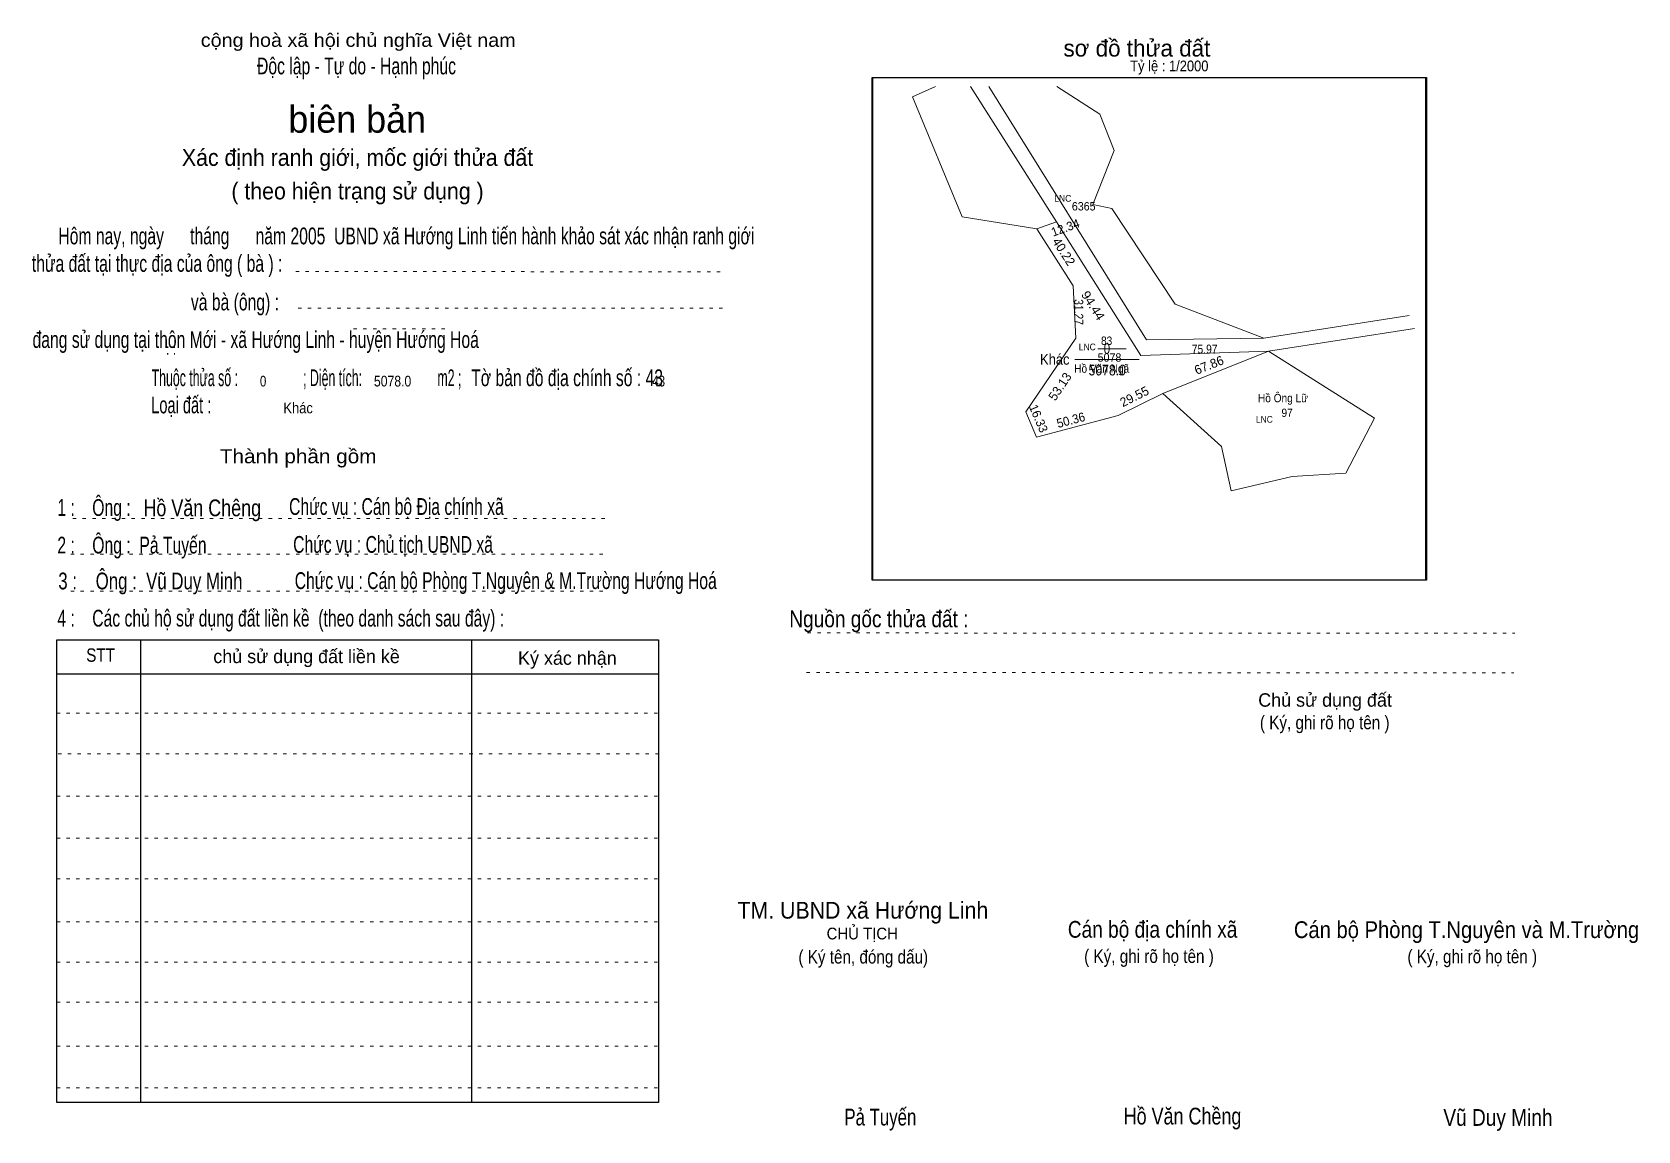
# Model space of a CAD drawing. Header units: centimetres. Extents: x -1.5 to 46.4, y -3.9 to 28.9.
import ezdxf
from ezdxf.enums import TextEntityAlignment as Align

# ---------------------------------------------------------------- set-up
doc = ezdxf.new("R2010")
doc.units = ezdxf.units.CM
doc.header["$LTSCALE"] = 0.16
doc.linetypes.add('DOTTED', pattern=[1.5, 0.3, -1.2])
for name, color, linetype, lineweight in [('15', 7, 'Continuous', 13), ('2', 7, 'Continuous', 25), ('22', 7, 'Continuous', 13), ('33', 7, 'Continuous', 13), ('5', 7, 'DOTTED', 13)]:
    doc.layers.add(name, color=color, linetype=linetype, lineweight=lineweight)
for name, color, linetype in [('16', 7, 'Continuous'), ('34', 7, 'Continuous'), ('51', 7, 'Continuous')]:
    doc.layers.add(name, color=color, linetype=linetype)

msp = doc.modelspace()

# ---------------------------------------------------------------- linework, layer by layer
at = {"layer": '15'}
msp.add_line((30.28, 19.42), (31.13, 19.42), dxfattribs=at)
at = {"layer": '2'}
msp.add_lwpolyline([(23.56, 27.52), (40.06, 27.52), (40.06, 12.52), (23.56, 12.52)], close=True, dxfattribs=at)
at = {"layer": '22'}
for p, q in [((29.05, 23.21), (26.49, 27.25)), ((28.47, 23), (29.05, 23.21)), ((35.23, 19.74), (39.57, 20.42)), ((35.37, 19.35), (39.73, 20.03)), ((35.37, 19.35), (32.22, 18.09))]:
    msp.add_line(p, q, dxfattribs=at)
for points in [[(28.47, 23), (26.24, 23.36), (24.76, 26.94), (25.44, 27.25)], [(35.23, 19.74), (31.74, 19.69), (27.03, 27.25)], [(29.06, 27.25), (30.34, 26.42), (30.77, 25.34), (30.14, 23.73), (30.7, 23.61), (32.59, 20.76), (35.23, 19.74)], [(32.22, 18.09), (30.89, 17.43), (28.46, 16.79), (28.14, 17.54), (29.63, 19.74), (29.55, 21.3), (28.47, 23)], [(35.37, 19.35), (31.57, 19.22), (29.05, 23.21)], [(35.37, 19.35), (38.53, 17.36), (37.68, 15.72), (36.08, 15.62), (34.26, 15.19), (33.97, 16.51), (32.22, 18.09)]]:
    msp.add_lwpolyline(points, dxfattribs=at)
msp.add_lwpolyline([(35.37, 19.35), (31.57, 19.22), (29.05, 23.21), (28.47, 23), (29.55, 21.3), (29.63, 19.74), (28.14, 17.54), (28.46, 16.79), (30.89, 17.43), (32.22, 18.09)], close=True, dxfattribs=at)
at = {"layer": '33'}
msp.add_line((29.6, 19.11), (31.52, 19.11), dxfattribs=at)
at = {"layer": '5'}
for p, q in [((6.37, 21.73), (19.21, 21.72)), ((6.44, 20.64), (19.25, 20.64)), ((8.09, 20.02), (10.86, 20.02)), ((-0.28, 14.36), (15.72, 14.36)), ((-0.34, 13.3), (15.66, 13.3)), ((-0.34, 12.2), (15.66, 12.2)), ((21.63, 10.95), (42.72, 10.94)), ((21.6, 9.77), (42.69, 9.76)), ((-0.76, 8.56), (17.18, 8.56)), ((-0.72, 7.34), (17.22, 7.34)), ((-0.76, 6.08), (17.18, 6.08)), ((-0.76, 4.83), (17.18, 4.83)), ((-0.76, 3.62), (17.18, 3.62)), ((-0.76, 2.33), (17.18, 2.33)), ((-0.76, 1.13), (17.18, 1.13)), ((-0.76, -0.06), (17.18, -0.06)), ((-0.76, -1.37), (17.18, -1.37)), ((-0.76, -2.62), (17.18, -2.62))]:
    msp.add_line(p, q, dxfattribs=at)
at = {"layer": '5', "linetype": 'Continuous', "lineweight": 25}
for p, q in [((1.74, 10.74), (1.74, -3.05)), ((11.61, 10.74), (11.61, -3.05)), ((-0.76, 9.73), (17.18, 9.73))]:
    msp.add_line(p, q, dxfattribs=at)
for points in [[(23.58, 27.52), (40.08, 27.52), (40.08, 12.52), (23.58, 12.52)], [(-0.76, 10.74), (17.18, 10.74), (17.18, -3.05), (-0.76, -3.05)]]:
    msp.add_lwpolyline(points, close=True, dxfattribs=at)

# ---------------------------------------------------------------- texts
at = {"layer": '15'}
for s, width, p in [('6365', 0.95, (29.51, 23.55)), ('83', 0.9, (30.38, 19.54)), ('5078', 0.95, (30.28, 19.04)), ('97', 0.9, (35.76, 17.39))]:
    msp.add_text(s, height=0.25, dxfattribs=dict(at, width=width)).set_placement(p)
at = {"layer": '16', "width": 0.9}
for s, p in [('Hồ Văn Ngã', (30.4, 18.71)), ('Hồ Ông Lữ', (35.805, 17.83))]:
    msp.add_text(s, height=0.25, dxfattribs=at).set_placement(p, align=Align.CENTER)
at = {"layer": '22', "width": 0.95}
for p in [(29.24, 23.81), (29.97, 19.38), (35.25, 17.22)]:
    msp.add_text('LNC', height=0.2, dxfattribs=at).set_placement(p, align=Align.CENTER)
at = {"layer": '33', "width": 0.9}
msp.add_text('Khác', height=0.32, dxfattribs=at).set_placement((29.44, 18.95), align=Align.RIGHT)
at = {"layer": '33'}
for s, width, p in [('0', 0.8, (30.555, 19.27)), ('5078.0', 0.85, (30.565, 18.63))]:
    msp.add_text(s, height=0.32, dxfattribs=dict(at, width=width)).set_placement(p, align=Align.CENTER)
at = {"layer": '34'}
for s, width, p in [(': : ', 0.85, (2.5, 19.25)), ('0', 0.8, (5.3, 18.3)), ('5078.0', 0.85, (8.7, 18.3)), ('43', 0.8, (17, 18.3)), ('Khác', 0.9, (6, 17.5))]:
    msp.add_text(s, height=0.32, dxfattribs=dict(at, width=width)).set_placement(p)
at = {"layer": '5'}
for s, height, width, p in [('cộng hoà xã hội chủ nghĩa Việt nam', 0.4, 1.1, (8.23, 28.43)), ('Độc lập - Tự do - Hạnh phúc', 0.5, 0.7, (8.18, 27.61)), ('Xác định ranh giới, mốc giới thửa đất', 0.5, 0.95, (8.21, 24.88)), ('( theo hiện trạng sử dụng )', 0.5, 0.95, (8.21, 23.88)), ('Thành phần gồm', 0.42, 1.1, (6.44, 16.01)), ('Hồ Văn Chêng', 0.5, 0.8, (3.58, 14.43)), ('Chức vụ : Cán bộ Địa chính xã', 0.5, 0.7, (9.37, 14.47)), ('Chức vụ : Chủ tịch UBND xã', 0.5, 0.7, (9.27, 13.34)), ('Chức vụ : Cán bộ Phòng T.Nguyên & M.Trường Hướng Hoá', 0.5, 0.7, (12.63, 12.26)), ('    Nguồn gốc thửa đất :', 0.5, 0.85, (23.44, 11.12)), ('( Ký, ghi rõ họ tên )', 0.4, 0.85, (37.05, 8.08)), ('CHỦ TỊCH', 0.35, 0.95, (23.26, 1.81)), ('( Ký tên, đóng dấu)', 0.4, 0.85, (23.29, 1.09)), ('( Ký, ghi rõ họ tên )', 0.4, 0.85, (31.81, 1.11)), ('( Ký, ghi rõ họ tên )', 0.4, 0.85, (41.45, 1.1)), ('Pả Tuyến', 0.5, 0.75, (23.8, -3.74)), ('Hồ Văn Chềng', 0.5, 0.8, (32.81, -3.71)), ('Vũ Duy Minh', 0.5, 0.85, (42.215, -3.75))]:
    msp.add_text(s, height=height, dxfattribs=dict(at, width=width)).set_placement(p, align=Align.CENTER)
msp.add_text('sơ đồ thửa đất', height=0.5, dxfattribs=at).set_placement((29.26, 28.14))
for s, height, p in [('biên bản', 0.8, (8.2, 25.87)), ('      chủ sử dụng đất liền kề', 0.4, (6.245, 10.05)), ('   Ký xác nhận', 0.4, (14.245, 10)), ('Chủ sử dụng đất', 0.4, (37.06, 8.75))]:
    msp.add_text(s, height=height, dxfattribs=at).set_placement(p, align=Align.CENTER)
for s, height, width, p in [('   Hôm nay, ngày      tháng      năm 2005  UBND xã Hướng Linh tiến hành khảo sát xác nhận ranh giới ', 0.5, 0.7, (-1.1, 22.54)), ('thửa đất tại thực địa của ông ( bà ) :                                       ', 0.5, 0.7, (-1.5, 21.72)), ('                                     và bà (ông) :', 0.5, 0.7, (-1.57, 20.57)), (' đang sử dụng tại thôn Mới - xã Hướng Linh - huyện Hướng Hoá', 0.5, 0.7, (-1.61, 19.45)), ('Thuộc thửa số :                   ; Diện tích:                      m2 ;                                            ', 0.5, 0.55, (2.07, 18.31)), ('Tờ bản đồ địa chính số : 43', 0.5, 0.7, (11.6, 18.31)), ('Loại đất :  ', 0.5, 0.65, (2.06, 17.5)), ('    1 :    Ông :                                                        ', 0.5, 0.7, (-1.26, 14.44)), ('    2 :    Ông :  Pả Tuyến', 0.5, 0.7, (-1.26, 13.32)), ('    3 :    Ông :  Vũ Duy Minh', 0.5, 0.75, (-1.27, 12.25)), ('    4 :    Các chủ hộ sử dụng đất liền kề  (theo danh sách sau đây) :', 0.5, 0.7, (-1.26, 11.14)), ('STT', 0.4, 0.85, (0.12, 10.09)), ('TM. UBND xã Hướng Linh', 0.5, 0.95, (19.54, 2.43)), ('Cán bộ địa chính xã  ', 0.5, 0.85, (29.39, 1.86)), ('Cán bộ Phòng T.Nguyên và M.Trường', 0.5, 0.9, (36.13, 1.85))]:
    msp.add_text(s, height=height, dxfattribs=dict(at, width=width)).set_placement(p)
at = {"layer": '51', "width": 0.9}
msp.add_text('Tỷ lệ : 1/2000', height=0.32, dxfattribs=at).set_placement((31.25, 27.7))
at = {"layer": '51'}
for s, height, rotation, p in [('12.34', 0.26, 19.947, (29.3607, 22.9154)), ('40.22', 0.27, 302.501, (29.1564, 22.2475)), ('67.86', 0.27, 21.681, (33.6501, 18.813)), ('53.13', 0.27, 55.948, (29.2666, 18.2244)), ('29.55', 0.27, 26.4, (31.435, 17.881)), ('16.33', 0.26, 293.111, (28.3981, 17.296))]:
    msp.add_text(s, height=height, rotation=rotation, dxfattribs=at).set_placement(p, align=Align.CENTER)
for s, rotation, width, p in [('94.44', 302.332, 1.05, (30.0281, 20.6422)), ('31.27', 270, 0.85, (29.58, 20.52)), ('50.36', 14.842, 0.95, (29.5154, 17.1701))]:
    msp.add_text(s, height=0.27, rotation=rotation, dxfattribs=dict(at, width=width)).set_placement(p, align=Align.CENTER)
at = {"layer": '51', "width": 0.85}
msp.add_text('75.97', height=0.27, dxfattribs=at).set_placement((33.47, 19.28), align=Align.CENTER)

doc.saveas('drawing.dxf')
